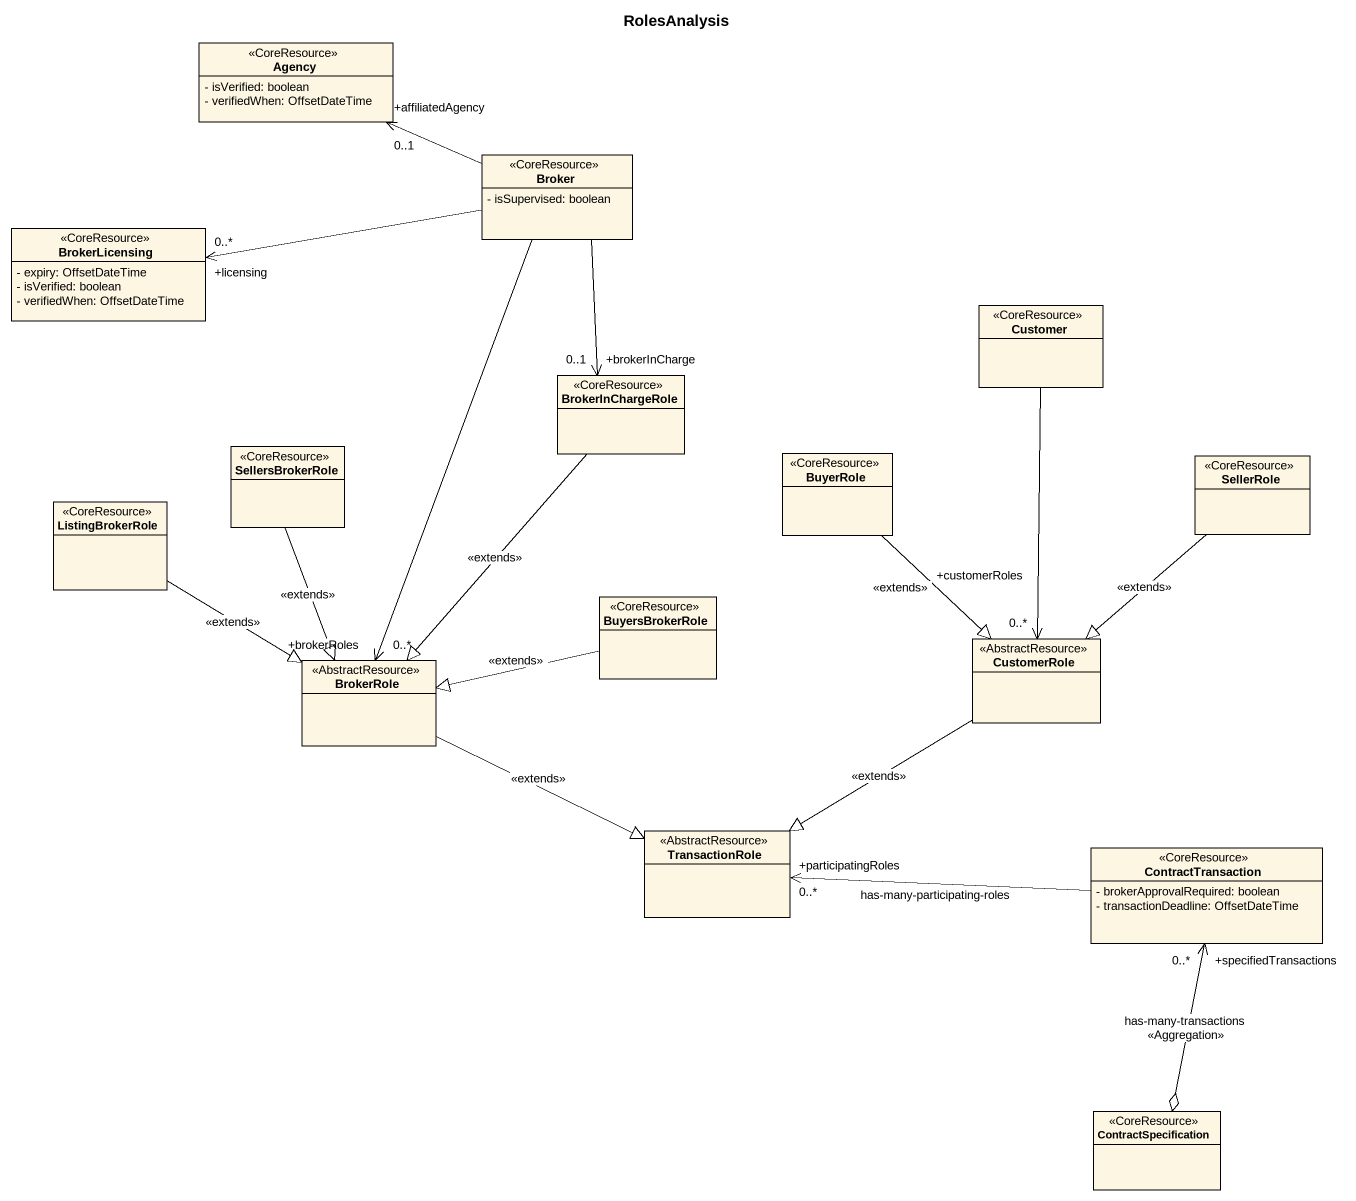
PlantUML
@startuml
title RolesAnalysis
hide circle
hide empty members
skinparam classAttributeIconSize 0
class Agency <<CoreResource>> {
  - isVerified: boolean
  - verifiedWhen: OffsetDateTime
}
class Broker <<CoreResource>> {
  - isSupervised: boolean
}
class BrokerLicensing <<CoreResource>> {
  - expiry: OffsetDateTime
  - isVerified: boolean
  - verifiedWhen: OffsetDateTime
}
class Customer <<CoreResource>>
class BrokerInChargeRole <<CoreResource>>
class SellersBrokerRole <<CoreResource>>
class BuyerRole <<CoreResource>>
class SellerRole <<CoreResource>>
class ListingBrokerRole <<CoreResource>>
class BuyersBrokerRole <<CoreResource>>
class BrokerRole <<AbstractResource>>
class CustomerRole <<AbstractResource>>
class TransactionRole <<AbstractResource>>
class ContractTransaction <<CoreResource>> {
  - brokerApprovalRequired: boolean
  - transactionDeadline: OffsetDateTime
}
class ContractSpecification <<CoreResource>>
Broker -left-> "+affiliatedAgency\n0..1" Agency
Broker -left-> "+licensing\n0..*" BrokerLicensing
Broker --> "+brokerInCharge\n0..1" BrokerInChargeRole
Broker --> "+brokerRoles\n0..*" BrokerRole
Customer --> "+customerRoles\n0..*" CustomerRole
BrokerInChargeRole --|> BrokerRole : <<extends>>
SellersBrokerRole --|> BrokerRole : <<extends>>
BuyerRole --|> CustomerRole : <<extends>>
SellerRole --|> CustomerRole : <<extends>>
ListingBrokerRole --|> BrokerRole : <<extends>>
BuyersBrokerRole -left-|> BrokerRole : <<extends>>
BrokerRole -right-|> TransactionRole : <<extends>>
CustomerRole --|> TransactionRole : <<extends>>
ContractTransaction -left-> "+participatingRoles\n0..*" TransactionRole : has-many-participating-roles
ContractSpecification o-up-> "+specifiedTransactions\n0..*" ContractTransaction : has-many-transactions\n<<Aggregation>>
@enduml
